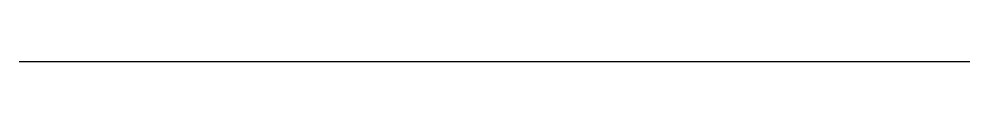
# Model space of a CAD drawing. Header units: millimetres. Extents: x -5812 to -1130, y 0 to 0.
# Drawn here: x -1721 to -1130, y 0 to 0 of the extents above; entities outside this region: 1.
import ezdxf

# ---------------------------------------------------------------- set-up
doc = ezdxf.new("R2010")
doc.units = ezdxf.units.MM
doc.layers.get('0').update_dxf_attribs({"true_color": 0xc2ced6})

msp = doc.modelspace()

# ---------------------------------------------------------------- linework, layer by layer
at = {"extrusion": (0, -1, 0)}
for p, q in [((-5812.17, 0, 160.84), (-5416.77, 0, 160.84)), ((-1721.03, 0, -63.85), (-1130.44, 0, -63.85)), ((-1672.78, 0, 1461.48), (-1671.03, 0, 1461.48)), ((-1236.09, 0, 518.28), (-1236.09, 0, 46.18)), ((-1130.44, 0, 529.92), (-1130.44, 0, 36.18)), ((-1130.44, 0, 36.18), (-1130.44, 0, -63.85))]:
    msp.add_line(p, q, dxfattribs=at)
msp.add_line((-1130.44, 0, 529.92), (-1130.44, 0, 581.29))
msp.add_arc((-1236.09, 1003.79), 435.51, 182.95006, 284.04051, dxfattribs=at)

doc.saveas('drawing.dxf')
